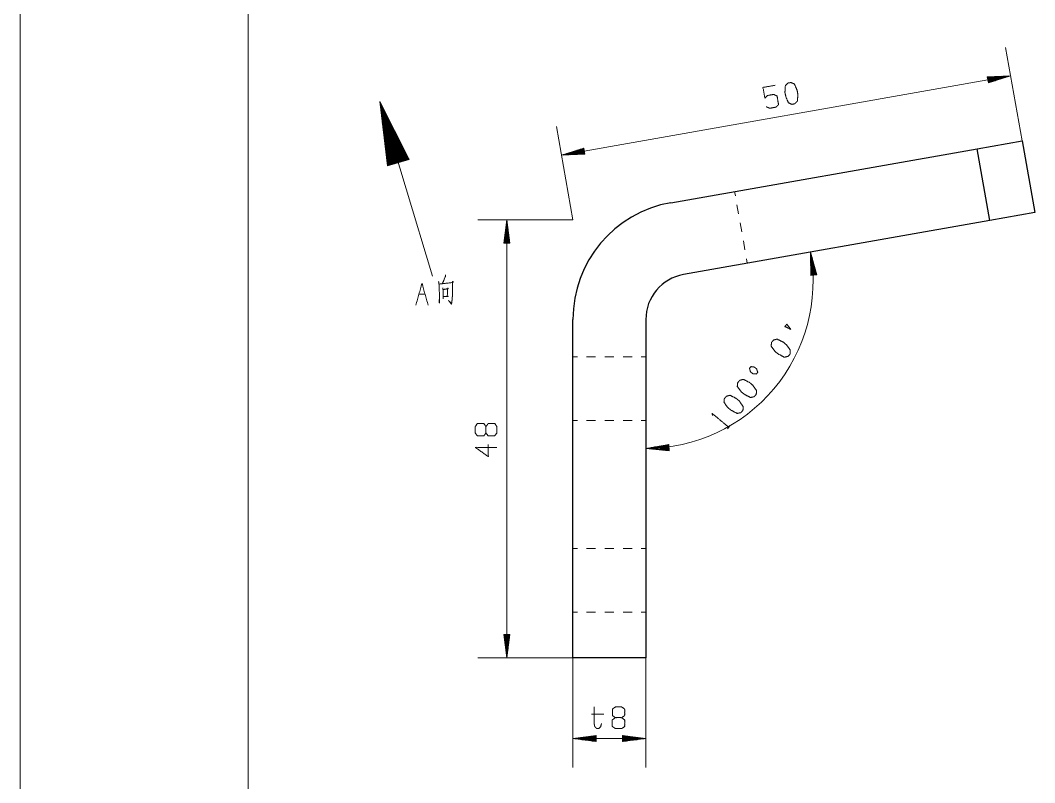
# Model space of a CAD drawing. Header units: millimetres. Extents: x 0 to 210, y 0 to 297.
# Drawn here: x 0 to 111.2, y 82.4 to 166 of the extents above; entities that cross this region are included whole.
import ezdxf

# ---------------------------------------------------------------- set-up
doc = ezdxf.new("R2010")
doc.units = ezdxf.units.MM
doc.layers.add('1', color=7, linetype='Continuous', true_color=0xffffff)

msp = doc.modelspace()

# ---------------------------------------------------------------- linework, layer by layer
at = {"layer": '1', "color": 132, "linetype": 'Continuous', "lineweight": 18}
for p, q in [((0, 297), (0, 0)), ((25, 292), (25, 5))]:
    msp.add_line(p, q, dxfattribs=at)
at = {"layer": '1', "color": 13, "linetype": 'Continuous', "lineweight": 18}
for p, q in [((109.83, 152.75), (108.02, 162.98)), ((59.33, 151.18), (108.57, 159.86)), ((108.57, 159.86), (106.01, 159.75)), ((106.01, 159.74), (106.04, 159.75)), ((106.01, 159.74), (106.04, 159.75)), ((106.01, 159.75), (106.13, 159.09)), ((106.02, 159.69), (106.43, 159.76)), ((106.03, 159.64), (106.82, 159.78)), ((106.04, 159.59), (107.21, 159.8)), ((106.05, 159.54), (107.6, 159.82)), ((106.06, 159.49), (107.99, 159.83)), ((106.07, 159.44), (108.38, 159.85)), ((106.08, 159.39), (108.39, 159.8)), ((106.08, 159.34), (108.02, 159.68)), ((106.09, 159.29), (107.64, 159.57)), ((106.1, 159.24), (107.27, 159.45)), ((106.11, 159.19), (106.9, 159.33)), ((106.12, 159.14), (106.53, 159.21)), ((106.13, 159.09), (108.57, 159.86)), ((106.13, 159.09), (106.16, 159.1)), ((106.13, 159.09), (106.16, 159.1)), ((41.44, 150.35), (39.41, 157.05)), ((41.44, 150.35), (39.41, 157.05)), ((42.62, 150.71), (39.41, 157.05)), ((39.41, 157.05), (40.26, 150)), ((45.21, 137.91), (39.41, 157.05)), ((41.39, 150.34), (39.45, 156.76)), ((41.35, 150.33), (39.48, 156.47)), ((41.3, 150.31), (39.52, 156.18)), ((41.49, 150.37), (39.55, 156.79)), ((41.25, 150.3), (39.55, 155.89)), ((41.54, 150.38), (39.68, 156.53)), ((41.59, 150.4), (39.81, 156.27)), ((41.64, 150.41), (39.94, 156.01)), ((41.69, 150.43), (40.07, 155.75)), ((41.2, 150.28), (39.59, 155.6)), ((41.15, 150.27), (39.62, 155.31)), ((41.1, 150.25), (39.66, 155.02)), ((41.05, 150.24), (39.69, 154.73)), ((41.73, 150.44), (40.21, 155.49)), ((41.78, 150.46), (40.34, 155.23)), ((41.83, 150.47), (40.47, 154.97)), ((41.88, 150.49), (40.6, 154.71)), ((41, 150.22), (39.73, 154.44)), ((40.96, 150.21), (39.76, 154.15)), ((40.91, 150.19), (39.8, 153.86)), ((40.86, 150.18), (39.83, 153.57)), ((41.93, 150.5), (40.73, 154.44)), ((41.98, 150.52), (40.87, 154.18)), ((42.03, 150.53), (41, 153.92)), ((42.07, 150.55), (41.13, 153.66)), ((60.58, 144.07), (58.78, 154.3)), ((40.81, 150.16), (39.87, 153.28)), ((40.76, 150.15), (39.9, 152.99)), ((40.71, 150.13), (39.94, 152.7)), ((40.66, 150.12), (39.97, 152.41)), ((42.12, 150.56), (41.26, 153.4)), ((42.17, 150.58), (41.4, 153.14)), ((42.22, 150.59), (41.53, 152.88)), ((42.27, 150.61), (41.66, 152.62)), ((40.62, 150.1), (40.01, 152.12)), ((40.57, 150.09), (40.04, 151.83)), ((40.52, 150.08), (40.08, 151.54)), ((42.32, 150.62), (41.79, 152.36)), ((42.37, 150.63), (41.92, 152.1)), ((42.41, 150.65), (42.06, 151.83)), ((42.46, 150.66), (42.19, 151.57)), ((42.51, 150.68), (42.32, 151.31)), ((61.78, 151.95), (59.33, 151.18)), ((59.33, 151.18), (61.89, 151.29)), ((61.83, 151.64), (59.52, 151.23)), ((61.84, 151.59), (59.53, 151.18)), ((61.82, 151.69), (59.89, 151.35)), ((61.85, 151.54), (59.92, 151.2)), ((61.81, 151.74), (60.26, 151.47)), ((61.86, 151.49), (60.3, 151.22)), ((61.8, 151.79), (60.63, 151.59)), ((61.86, 151.44), (60.69, 151.24)), ((61.79, 151.84), (61, 151.7)), ((61.87, 151.39), (61.08, 151.25)), ((61.78, 151.89), (61.37, 151.82)), ((61.88, 151.34), (61.47, 151.27)), ((61.78, 151.94), (61.74, 151.94)), ((61.78, 151.94), (61.74, 151.94)), ((61.89, 151.29), (61.78, 151.95)), ((61.89, 151.29), (61.86, 151.29)), ((61.89, 151.29), (61.86, 151.29)), ((40.47, 150.06), (40.11, 151.25)), ((40.42, 150.05), (40.15, 150.95)), ((40.37, 150.03), (40.18, 150.66)), ((40.32, 150.02), (40.22, 150.37)), ((40.26, 150), (42.62, 150.71)), ((42.56, 150.69), (42.45, 151.05)), ((42.61, 150.71), (42.58, 150.79)), ((42.61, 150.71), (42.58, 150.79)), ((40.28, 150), (40.25, 150.08)), ((40.28, 150), (40.25, 150.08)), ((60.58, 144.07), (50.17, 144.07)), ((53.35, 144.07), (53.01, 141.53)), ((53.27, 141.53), (53.27, 143.49)), ((53.32, 141.53), (53.32, 143.88)), ((53.68, 141.53), (53.35, 144.07)), ((53.35, 144.07), (53.35, 96.07)), ((53.37, 141.53), (53.37, 143.88)), ((53.42, 141.53), (53.42, 143.49)), ((53.17, 141.53), (53.17, 142.72)), ((53.22, 141.53), (53.22, 143.1)), ((53.47, 141.53), (53.47, 143.1)), ((53.52, 141.53), (53.52, 142.72)), ((53.01, 141.53), (53.68, 141.53)), ((53.02, 141.53), (53.02, 141.56)), ((53.02, 141.53), (53.02, 141.56)), ((53.07, 141.53), (53.07, 141.95)), ((53.12, 141.53), (53.12, 142.33)), ((53.57, 141.53), (53.57, 142.33)), ((53.63, 141.53), (53.63, 141.95)), ((53.68, 141.53), (53.68, 141.56)), ((53.68, 141.53), (53.68, 141.56)), ((87.33, 138.07), (86.64, 140.54)), ((86.64, 140.54), (86.67, 137.98)), ((86.97, 138.02), (86.64, 140.35)), ((87.02, 138.03), (86.69, 140.35)), ((86.92, 138.01), (86.65, 139.96)), ((86.87, 138.01), (86.65, 139.57)), ((86.82, 138), (86.65, 139.18)), ((87.07, 138.04), (86.8, 139.98)), ((87.12, 138.04), (86.9, 139.6)), ((87.17, 138.05), (87.01, 139.23)), ((86.77, 137.99), (86.66, 138.79)), ((86.72, 137.99), (86.66, 138.4)), ((86.67, 137.98), (87.33, 138.07)), ((86.67, 137.98), (86.67, 138.01)), ((86.67, 137.98), (86.67, 138.01)), ((87.22, 138.06), (87.11, 138.85)), ((87.27, 138.06), (87.21, 138.48)), ((87.32, 138.07), (87.32, 138.1)), ((87.32, 138.07), (87.32, 138.1)), ((71.11, 119.44), (68.58, 119.02)), ((68.58, 119.02), (71.14, 118.77)), ((71.12, 119.13), (68.78, 119.05)), ((71.12, 119.08), (68.78, 119)), ((71.12, 119.18), (69.16, 119.12)), ((71.13, 119.03), (69.17, 118.96)), ((71.12, 119.23), (69.54, 119.18)), ((71.12, 119.29), (69.93, 119.24)), ((71.12, 119.34), (70.31, 119.31)), ((71.11, 119.39), (70.7, 119.37)), ((71.11, 119.44), (71.08, 119.44)), ((71.11, 119.44), (71.08, 119.44)), ((71.14, 118.77), (71.11, 119.44)), ((71.13, 118.98), (69.55, 118.93)), ((71.13, 118.93), (69.94, 118.89)), ((71.13, 118.88), (70.33, 118.85)), ((71.13, 118.83), (70.72, 118.81)), ((71.13, 118.78), (71.1, 118.78)), ((71.13, 118.78), (71.1, 118.78)), ((53.01, 98.61), (53.35, 96.07)), ((53.68, 98.61), (53.01, 98.61)), ((53.02, 98.61), (53.02, 98.58)), ((53.02, 98.61), (53.02, 98.58)), ((53.07, 98.61), (53.07, 98.19)), ((53.12, 98.61), (53.12, 97.81)), ((53.17, 98.61), (53.17, 97.42)), ((53.22, 98.61), (53.22, 97.03)), ((53.27, 98.61), (53.27, 96.65)), ((53.32, 98.61), (53.32, 96.26)), ((53.35, 96.07), (53.68, 98.61)), ((53.37, 98.61), (53.37, 96.26)), ((53.42, 98.61), (53.42, 96.65)), ((53.47, 98.61), (53.47, 97.03)), ((53.52, 98.61), (53.52, 97.42)), ((53.57, 98.61), (53.57, 97.81)), ((53.63, 98.61), (53.63, 98.19)), ((53.68, 98.61), (53.68, 98.58)), ((53.68, 98.61), (53.68, 98.58)), ((60.58, 96.07), (50.17, 96.07)), ((60.58, 96.07), (60.58, 84.04)), ((68.58, 96.07), (68.58, 84.04)), ((63.12, 87.55), (60.58, 87.21)), ((60.58, 87.21), (63.12, 86.88)), ((68.58, 87.21), (60.58, 87.21)), ((63.12, 87.24), (60.78, 87.24)), ((63.12, 87.19), (60.78, 87.19)), ((63.12, 87.29), (61.16, 87.29)), ((63.12, 87.14), (61.16, 87.14)), ((63.12, 87.34), (61.55, 87.34)), ((63.12, 87.09), (61.55, 87.09)), ((63.12, 87.39), (61.94, 87.39)), ((63.12, 87.04), (61.94, 87.04)), ((63.12, 87.44), (62.32, 87.44)), ((63.12, 86.99), (62.32, 86.99)), ((63.12, 87.49), (62.71, 87.49)), ((63.12, 86.93), (62.71, 86.93)), ((63.12, 87.54), (63.09, 87.54)), ((63.12, 87.54), (63.09, 87.54)), ((63.12, 86.88), (63.09, 86.88)), ((63.12, 86.88), (63.09, 86.88)), ((63.12, 86.88), (63.12, 87.55)), ((66.04, 87.55), (66.04, 86.88)), ((68.58, 87.21), (66.04, 87.55)), ((66.04, 87.54), (66.08, 87.54)), ((66.04, 87.54), (66.08, 87.54)), ((66.04, 87.49), (66.46, 87.49)), ((66.04, 87.44), (66.85, 87.44)), ((66.04, 87.39), (67.23, 87.39)), ((66.04, 87.34), (67.62, 87.34)), ((66.04, 87.29), (68.01, 87.29)), ((66.04, 87.24), (68.39, 87.24)), ((66.04, 86.88), (68.58, 87.21)), ((66.04, 87.19), (68.39, 87.19)), ((66.04, 87.14), (68.01, 87.14)), ((66.04, 87.09), (67.62, 87.09)), ((66.04, 87.04), (67.23, 87.04)), ((66.04, 86.99), (66.85, 86.99)), ((66.04, 86.93), (66.46, 86.93)), ((66.04, 86.88), (66.08, 86.88)), ((66.04, 86.88), (66.08, 86.88))]:
    msp.add_line(p, q, dxfattribs=at)
at = {"layer": '1', "color": 30, "linetype": 'Continuous', "lineweight": 25}
for p, q in [((104.9, 151.88), (109.83, 152.75)), ((109.83, 152.75), (111.21, 144.87)), ((71.33, 145.96), (104.9, 151.88)), ((106.29, 144), (104.9, 151.88)), ((111.21, 144.87), (106.29, 144)), ((106.29, 144), (72.72, 138.08)), ((60.58, 96.07), (60.58, 133.16)), ((68.58, 133.16), (68.58, 96.07)), ((68.58, 96.07), (60.58, 96.07))]:
    msp.add_line(p, q, dxfattribs=at)
at = {"layer": '1', "color": 43, "linetype": 'Continuous', "lineweight": 18}
for p, q in [((78.31, 147.19), (78.4, 146.7)), ((78.57, 145.72), (78.75, 144.73)), ((78.92, 143.75), (79.09, 142.76)), ((79.27, 141.78), (79.44, 140.79)), ((79.61, 139.81), (79.7, 139.32)), ((61.08, 129.07), (60.58, 129.07)), ((63.08, 129.07), (62.08, 129.07)), ((65.08, 129.07), (64.08, 129.07)), ((67.08, 129.07), (66.08, 129.07)), ((68.58, 129.07), (68.08, 129.07)), ((60.58, 122.07), (61.08, 122.07)), ((62.08, 122.07), (63.08, 122.07)), ((64.08, 122.07), (65.08, 122.07)), ((66.08, 122.07), (67.08, 122.07)), ((68.08, 122.07), (68.58, 122.07)), ((61.08, 108.07), (60.58, 108.07)), ((63.08, 108.07), (62.08, 108.07)), ((65.08, 108.07), (64.08, 108.07)), ((67.08, 108.07), (66.08, 108.07)), ((68.58, 108.07), (68.08, 108.07)), ((60.58, 101.07), (61.08, 101.07)), ((62.08, 101.07), (63.08, 101.07)), ((64.08, 101.07), (65.08, 101.07)), ((66.08, 101.07), (67.08, 101.07)), ((68.08, 101.07), (68.58, 101.07))]:
    msp.add_line(p, q, dxfattribs=at)
at = {"layer": '1', "color": 95, "linetype": 'Continuous', "lineweight": 18}
for p, q in [((43.7, 135.94), (44.37, 135.94)), ((77.52, 121.18), (77.8, 121.51)), ((62.64, 89.88), (63.97, 89.88))]:
    msp.add_line(p, q, dxfattribs=at)
at = {"layer": '1', "color": 30, "linetype": 'Continuous', "lineweight": 25}
for radius in [13, 5]:
    msp.add_arc((73.58, 133.16), radius, 100, 180, dxfattribs=at)
at = {"layer": '1', "color": 13, "linetype": 'Continuous', "lineweight": 18}
msp.add_arc((68.58, 137.36), 18.34, 270, 10, dxfattribs=at)
at = {"layer": '1', "color": 95, "linetype": 'Continuous', "lineweight": 18}
for points, knots in [([(84.91, 156.8), (85.2, 157.1), (85.25, 157.82), (85.17, 158.29), (84.87, 158.97), (84.5, 159.13), (84.17, 159.08), (83.88, 158.8), (83.83, 158.05), (83.93, 157.59), (84.21, 156.92), (84.58, 156.74), (84.91, 156.8)], [0, 0, 0.067525, 0.183971, 0.260583, 0.380943, 0.446141, 0.500306, 0.565503, 0.685863, 0.762528, 0.87831, 0.945835, 1, 1]), ([(81.79, 156.47), (82.16, 156.31), (82.84, 156.43), (83.13, 156.71), (82.97, 157.65), (82.6, 157.83), (81.92, 157.71), (81.63, 157.43), (81.42, 158.59), (82.76, 158.83)], [0, 0, 0.062228, 0.168343, 0.230571, 0.376814, 0.441265, 0.54738, 0.609608, 0.790489, 1, 1]), ([(46.62, 138.06), (46.6, 137.86), (46.28, 137.09)], [0, 0, 0.193817, 1, 1]), ([(43.37, 134.74), (44.04, 137.11), (44.71, 134.74)], [0, 0, 0.5, 1, 1]), ([(45.86, 137.31), (45.91, 137.01), (45.95, 135.96), (45.95, 134.94), (45.91, 135.16), (45.93, 135.36)], [0, 0, 0.108447, 0.482381, 0.847352, 0.928489, 1, 1]), ([(45.93, 137.04), (47.39, 137.21), (47.48, 137.26), (47.39, 137.34), (47.39, 136.71), (47.38, 135.96), (47.36, 135.51), (47.32, 135.16), (47.29, 134.94), (47.25, 134.81), (47.16, 134.99), (46.93, 135.24), (47.27, 134.91)], [0, 0, 0.282358, 0.301764, 0.323873, 0.443311, 0.586658, 0.672708, 0.739957, 0.783525, 0.80832, 0.845819, 0.910684, 1, 1]), ([(46.32, 136.64), (46.35, 136.39), (46.37, 135.66), (46.37, 135.41), (46.35, 135.61), (46.37, 135.66), (46.93, 135.69), (46.81, 135.71), (46.86, 136.61), (46.93, 136.54), (46.37, 136.44)], [0, 0, 0.06734, 0.26048, 0.327154, 0.38067, 0.39481, 0.545637, 0.579252, 0.819514, 0.846992, 1, 1]), ([(84.48, 132.07), (83.83, 132.39), (84.04, 132.65), (84.48, 132.07)], [0, 0, 0.406594, 0.595725, 1, 1]), ([(84.4, 129.38), (84.42, 129.79), (84, 130.38), (83.64, 130.68), (82.97, 131.01), (82.58, 130.9), (82.36, 130.64), (82.32, 130.24), (82.76, 129.64), (83.14, 129.35), (83.77, 129.02), (84.18, 129.12), (84.4, 129.38)], [0, 0, 0.067526, 0.183972, 0.260584, 0.380943, 0.446141, 0.500306, 0.565504, 0.685863, 0.762529, 0.87831, 0.945835, 1, 1]), ([(80.7, 127.18), (80.85, 127.36), (80.73, 127.73), (80.48, 127.94), (80.1, 127.99), (79.95, 127.81), (80.05, 127.42), (80.3, 127.22), (80.7, 127.18)], [0, 0, 0.085681, 0.230395, 0.351583, 0.496295, 0.581976, 0.730394, 0.851584, 1, 1]), ([(80.69, 124.96), (80.71, 125.37), (80.29, 125.96), (79.93, 126.26), (79.26, 126.6), (78.87, 126.48), (78.65, 126.23), (78.61, 125.82), (79.05, 125.22), (79.43, 124.93), (80.07, 124.6), (80.47, 124.7), (80.69, 124.96)], [0, 0, 0.067525, 0.183971, 0.260583, 0.380943, 0.446141, 0.500306, 0.565505, 0.685863, 0.762529, 0.87831, 0.945835, 1, 1]), ([(79.23, 123.21), (79.25, 123.63), (78.83, 124.22), (78.46, 124.52), (77.8, 124.85), (77.41, 124.74), (77.19, 124.48), (77.15, 124.08), (77.59, 123.48), (77.96, 123.19), (78.6, 122.86), (79.01, 122.95), (79.23, 123.21)], [0, 0, 0.067525, 0.183971, 0.260583, 0.380943, 0.446141, 0.500306, 0.565503, 0.685863, 0.762529, 0.87831, 0.945835, 1, 1]), ([(75.9, 122.64), (75.84, 122.87), (77.66, 121.35)], [0, 0, 0.093489, 1, 1]), ([(51.05, 120.72), (50.83, 120.4), (50.1, 120.4), (49.88, 120.72), (49.88, 121.41), (50.1, 121.75), (50.83, 121.75), (51.05, 121.41), (51.05, 120.72), (51.3, 120.39), (52, 120.39), (52.25, 120.72), (52.25, 121.41), (52.03, 121.75), (51.3, 121.75), (51.05, 121.41)], [0, 0, 0.047573, 0.136085, 0.183659, 0.267815, 0.317166, 0.405678, 0.455028, 0.539184, 0.590297, 0.675756, 0.726869, 0.811025, 0.860376, 0.948887, 1, 1]), ([(51.3, 119.47), (51.3, 118.13), (49.88, 119.14), (52.25, 119.14)], [0, 0, 0.245869, 0.565295, 1, 1]), ([(63.72, 88.88), (63.63, 88.53), (63.44, 88.33), (63.19, 88.33), (62.98, 88.53), (62.91, 88.88), (62.91, 90.71)], [0, 0, 0.107406, 0.190397, 0.264022, 0.35076, 0.457001, 1, 1]), ([(65.24, 89.51), (64.92, 89.73), (64.92, 90.46), (65.24, 90.68), (65.93, 90.68), (66.26, 90.46), (66.26, 89.73), (65.93, 89.51), (65.24, 89.51), (64.9, 89.26), (64.9, 88.56), (65.24, 88.31), (65.93, 88.31), (66.26, 88.53), (66.26, 89.26), (65.93, 89.51)], [0, 0, 0.047573, 0.136085, 0.183657, 0.267814, 0.317165, 0.405676, 0.455027, 0.539184, 0.590296, 0.675756, 0.726868, 0.811025, 0.860376, 0.948887, 1, 1])]:
    msp.add_open_spline(points, degree=1, knots=knots, dxfattribs=at)

doc.saveas('drawing.dxf')
